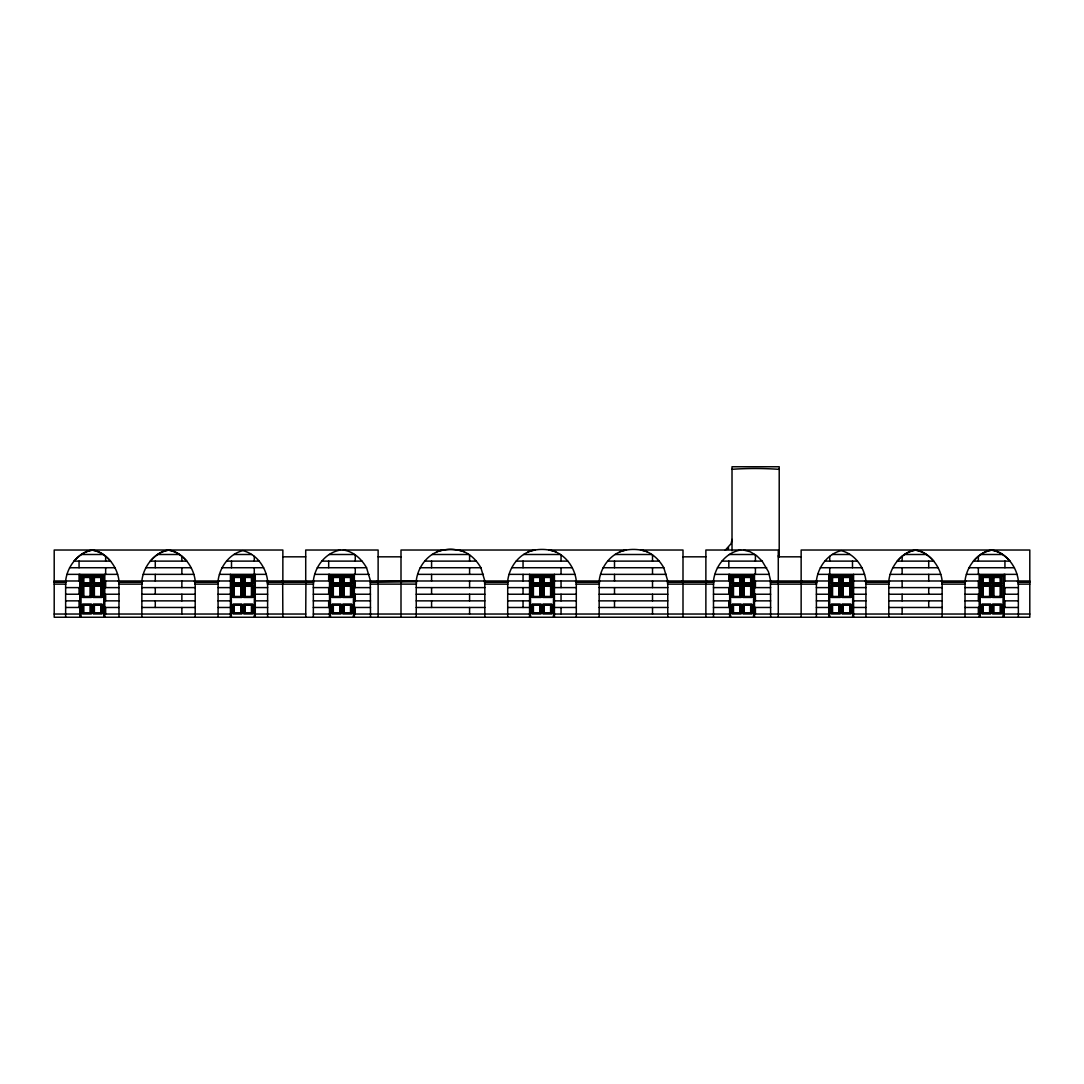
<?xml version="1.0" encoding="UTF-8"?>
<svg xmlns="http://www.w3.org/2000/svg" width="1084" height="1084" viewBox="0 0 1084 1084"><rect width="100%" height="100%" fill="white"/><g stroke="black" fill="none" stroke-linecap="round" stroke-linejoin="round"><path stroke-width="1.5" d="M65.636 580.983C67.14 566.688 77.736 552.691 92.303 550.171C106.882 552.691 117.478 566.688 118.983 580.983M141.855 580.983C143.359 566.688 153.955 552.691 168.535 550.171C183.101 552.691 193.697 566.688 195.201 580.983M313.344 580.983C314.861 566.471 325.769 552.379 340.593 550.022M416.242 580.983C417.76 566.471 428.668 552.379 443.478 550.022A42.208 42.208 0 0 1 457.597 550.022L534.94 550.022C520.13 552.379 509.223 566.471 507.705 580.983M599.167 580.983C600.685 566.471 611.593 552.379 626.403 550.022L549.06 550.022C563.87 552.379 574.777 566.471 576.295 580.983M713.489 580.983C715.006 566.471 725.914 552.379 740.738 550.022M888.799 580.983C890.303 566.688 900.899 552.691 915.465 550.171C930.045 552.691 940.641 566.688 942.145 580.983M965.017 580.983C966.521 566.688 977.118 552.691 991.697 550.171C1006.264 552.691 1016.86 566.688 1018.364 580.983M732.012 539.412L731.131 543.626L725.291 550.171M267.613 617.243L267.613 580.983C266.136 567.379 256.502 553.87 242.843 550.658C229.185 553.87 219.537 567.379 218.074 580.983L218.074 617.243M865.926 617.243L865.926 580.983C864.463 567.379 854.815 553.87 841.157 550.658C827.499 553.87 817.864 567.379 816.388 580.983L816.388 617.243M103.807 617.243L103.807 575.279L104.728 574.357L104.728 617.243M118.197 580.983L118.617 581.796L142.221 581.796L142.641 580.983M194.415 580.983L195.012 584.127L218.263 584.127L218.263 580.983M254.333 617.243L254.333 575.279L255.268 574.357L255.268 617.243M266.827 580.983L267.247 581.796L313.71 581.796L314.13 580.983M282.07 580.983L282.49 582.149M353.425 617.243L353.425 575.279L354.346 574.357L354.346 617.243M369.725 580.983L370.145 581.796L417.164 581.119M377.34 580.983L377.937 584.127M484.047 580.983L484.467 581.796L508.071 581.796L508.491 580.983M553.49 617.243L553.49 575.279L554.425 574.357L554.425 617.243M575.509 580.983L575.929 581.796L599.533 581.796L599.953 580.983M666.972 580.983L667.392 581.796L713.855 581.796L714.275 580.983M682.215 580.983L682.812 584.127M753.57 617.243L753.57 575.279L754.491 574.357L754.491 617.243M769.87 580.983L770.29 581.796L816.753 581.796L817.173 580.983M777.499 580.983L777.906 582.149M828.732 617.243L828.732 574.357L829.666 575.279L852.661 575.279L853.582 574.357L853.582 617.243M865.14 580.983L865.56 581.796L889.165 581.796L889.585 580.983M941.359 580.983L941.779 581.796L965.383 581.796L965.803 580.983M979.272 617.243L979.272 574.357L980.193 575.279L1003.188 575.279L1004.109 574.357L1004.109 617.243M1017.442 581.119L1018.174 584.127L1029.8 584.127M54.2 581.796L66.002 581.796L66.422 580.983M194.835 581.796L218.44 581.796L218.86 580.983M82.465 583.829L91.49 583.829L91.49 576.607L82.465 576.607L82.465 583.829L91.49 583.829M83.387 583.084L90.555 583.084L90.555 577.352L83.387 577.352L83.387 583.084L90.555 583.084M83.387 577.352L90.555 577.352M82.465 576.607L91.49 576.607M83.387 585.902L90.555 585.902L90.555 596.606L83.387 596.606L83.387 585.902L90.555 585.902M82.465 585.157L91.49 585.157L91.49 597.352L82.465 597.352L82.465 585.157L91.49 585.157M93.129 583.829L102.153 583.829L102.153 576.607L93.129 576.607L93.129 583.829L102.153 583.829M94.064 583.084L101.232 583.084L101.232 577.352L94.064 577.352L94.064 583.084L101.232 583.084M94.064 577.352L101.232 577.352M93.129 576.607L102.153 576.607M82.465 597.352L91.49 597.352M83.387 596.606L90.555 596.606M94.064 585.902L101.232 585.902L101.232 596.606L94.064 596.606L94.064 585.902L101.232 585.902M93.129 585.157L102.153 585.157L102.153 597.352L93.129 597.352L93.129 585.157L102.153 585.157M93.129 597.352L102.153 597.352M94.064 596.606L101.232 596.606M83.387 605.129L90.555 605.129L90.555 612.866L83.387 612.866L83.387 605.129L90.555 605.129M82.465 604.384L91.49 604.384L91.49 613.612L82.465 613.612L82.465 604.384L91.49 604.384M82.465 613.612L91.49 613.612M83.387 612.866L90.555 612.866M94.064 605.129L101.232 605.129L101.232 612.866L94.064 612.866L94.064 605.129L101.232 605.129M93.129 604.384L102.153 604.384L102.153 613.612L93.129 613.612L93.129 604.384L102.153 604.384M93.129 613.612L102.153 613.612M94.064 612.866L101.232 612.866M232.992 583.829L242.017 583.829L242.017 576.607L232.992 576.607L232.992 583.829L242.017 583.829M233.927 583.084L241.082 583.084L241.082 577.352L233.927 577.352L233.927 583.084L241.082 583.084M233.927 577.352L241.082 577.352M232.992 576.607L242.017 576.607M233.927 585.902L241.082 585.902L241.082 596.606L233.927 596.606L233.927 585.902L241.082 585.902M232.992 585.157L242.017 585.157L242.017 597.352L232.992 597.352L232.992 585.157L242.017 585.157M243.67 583.829L252.694 583.829L252.694 576.607L243.67 576.607L243.67 583.829L252.694 583.829M244.605 583.084L251.759 583.084L251.759 577.352L244.605 577.352L244.605 583.084L251.759 583.084M244.605 577.352L251.759 577.352M243.67 576.607L252.694 576.607M232.992 597.352L242.017 597.352M233.927 596.606L241.082 596.606M244.605 585.902L251.759 585.902L251.759 596.606L244.605 596.606L244.605 585.902L251.759 585.902M243.67 585.157L252.694 585.157L252.694 597.352L243.67 597.352L243.67 585.157L252.694 585.157M243.67 597.352L252.694 597.352M244.605 596.606L251.759 596.606M233.927 605.129L241.082 605.129L241.082 612.866L233.927 612.866L233.927 605.129L241.082 605.129M232.992 604.384L242.017 604.384L242.017 613.612L232.992 613.612L232.992 604.384L242.017 604.384M232.992 613.612L242.017 613.612M233.927 612.866L241.082 612.866M244.605 605.129L251.759 605.129L251.759 612.866L244.605 612.866L244.605 605.129L251.759 605.129M243.67 604.384L252.694 604.384L252.694 613.612L243.67 613.612L243.67 604.384L252.694 604.384M243.67 613.612L252.694 613.612M244.605 612.866L251.759 612.866M332.083 583.829L341.108 583.829L341.108 576.607L332.083 576.607L332.083 583.829L341.108 583.829M333.005 583.084L340.173 583.084L340.173 577.352L333.005 577.352L333.005 583.084L340.173 583.084M333.005 577.352L340.173 577.352M332.083 576.607L341.108 576.607M333.005 585.902L340.173 585.902L340.173 596.606L333.005 596.606L333.005 585.902L340.173 585.902M332.083 585.157L341.108 585.157L341.108 597.352L332.083 597.352L332.083 585.157L341.108 585.157M342.747 583.829L351.772 583.829L351.772 576.607L342.747 576.607L342.747 583.829L351.772 583.829M343.682 583.084L350.837 583.084L350.837 577.352L343.682 577.352L343.682 583.084L350.837 583.084M343.682 577.352L350.837 577.352M342.747 576.607L351.772 576.607M332.083 597.352L341.108 597.352M333.005 596.606L340.173 596.606M343.682 585.902L350.837 585.902L350.837 596.606L343.682 596.606L343.682 585.902L350.837 585.902M342.747 585.157L351.772 585.157L351.772 597.352L342.747 597.352L342.747 585.157L351.772 585.157M342.747 597.352L351.772 597.352M343.682 596.606L350.837 596.606M333.005 605.129L340.173 605.129L340.173 612.866L333.005 612.866L333.005 605.129L340.173 605.129M332.083 604.384L341.108 604.384L341.108 613.612L332.083 613.612L332.083 604.384L341.108 604.384M332.083 613.612L341.108 613.612M333.005 612.866L340.173 612.866M343.682 605.129L350.837 605.129L350.837 612.866L343.682 612.866L343.682 605.129L350.837 605.129M342.747 604.384L351.772 604.384L351.772 613.612L342.747 613.612L342.747 604.384L351.772 604.384M342.747 613.612L351.772 613.612M343.682 612.866L350.837 612.866M532.149 583.829L541.173 583.829L541.173 576.607L532.149 576.607L532.149 583.829L541.173 583.829M533.084 583.084L540.238 583.084L540.238 577.352L533.084 577.352L533.084 583.084L540.238 583.084M533.084 577.352L540.238 577.352M532.149 576.607L541.173 576.607M533.084 585.902L540.238 585.902L540.238 596.606L533.084 596.606L533.084 585.902L540.238 585.902M532.149 585.157L541.173 585.157L541.173 597.352L532.149 597.352L532.149 585.157L541.173 585.157M542.827 583.829L551.851 583.829L551.851 576.607L542.827 576.607L542.827 583.829L551.851 583.829M543.761 583.084L550.916 583.084L550.916 577.352L543.761 577.352L543.761 583.084L550.916 583.084M543.761 577.352L550.916 577.352M542.827 576.607L551.851 576.607M532.149 597.352L541.173 597.352M533.084 596.606L540.238 596.606M543.761 585.902L550.916 585.902L550.916 596.606L543.761 596.606L543.761 585.902L550.916 585.902M542.827 585.157L551.851 585.157L551.851 597.352L542.827 597.352L542.827 585.157L551.851 585.157M542.827 597.352L551.851 597.352M543.761 596.606L550.916 596.606M533.084 605.129L540.238 605.129L540.238 612.866L533.084 612.866L533.084 605.129L540.238 605.129M532.149 604.384L541.173 604.384L541.173 613.612L532.149 613.612L532.149 604.384L541.173 604.384M532.149 613.612L541.173 613.612M533.084 612.866L540.238 612.866M543.761 605.129L550.916 605.129L550.916 612.866L543.761 612.866L543.761 605.129L550.916 605.129M542.827 604.384L551.851 604.384L551.851 613.612L542.827 613.612L542.827 604.384L551.851 604.384M542.827 613.612L551.851 613.612M543.761 612.866L550.916 612.866M732.228 583.829L741.253 583.829L741.253 576.607L732.228 576.607L732.228 583.829L741.253 583.829M733.163 583.084L740.318 583.084L740.318 577.352L733.163 577.352L733.163 583.084L740.318 583.084M733.163 577.352L740.318 577.352M732.228 576.607L741.253 576.607M733.163 585.902L740.318 585.902L740.318 596.606L733.163 596.606L733.163 585.902L740.318 585.902M732.228 585.157L741.253 585.157L741.253 597.352L732.228 597.352L732.228 585.157L741.253 585.157M742.892 583.829L751.917 583.829L751.917 576.607L742.892 576.607L742.892 583.829L751.917 583.829M743.827 583.084L750.995 583.084L750.995 577.352L743.827 577.352L743.827 583.084L750.995 583.084M743.827 577.352L750.995 577.352M742.892 576.607L751.917 576.607M732.228 597.352L741.253 597.352M733.163 596.606L740.318 596.606M743.827 585.902L750.995 585.902L750.995 596.606L743.827 596.606L743.827 585.902L750.995 585.902M742.892 585.157L751.917 585.157L751.917 597.352L742.892 597.352L742.892 585.157L751.917 585.157M742.892 597.352L751.917 597.352M743.827 596.606L750.995 596.606M733.163 605.129L740.318 605.129L740.318 612.866L733.163 612.866L733.163 605.129L740.318 605.129M732.228 604.384L741.253 604.384L741.253 613.612L732.228 613.612L732.228 604.384L741.253 604.384M732.228 613.612L741.253 613.612M733.163 612.866L740.318 612.866M743.827 605.129L750.995 605.129L750.995 612.866L743.827 612.866L743.827 605.129L750.995 605.129M742.892 604.384L751.917 604.384L751.917 613.612L742.892 613.612L742.892 604.384L751.917 604.384M742.892 613.612L751.917 613.612M743.827 612.866L750.995 612.866M831.306 583.829L840.33 583.829L840.33 576.607L831.306 576.607L831.306 583.829L840.33 583.829M832.241 583.084L839.395 583.084L839.395 577.352L832.241 577.352L832.241 583.084L839.395 583.084M832.241 577.352L839.395 577.352M831.306 576.607L840.33 576.607M832.241 585.902L839.395 585.902L839.395 596.606L832.241 596.606L832.241 585.902L839.395 585.902M831.306 585.157L840.33 585.157L840.33 597.352L831.306 597.352L831.306 585.157L840.33 585.157M841.983 583.829L851.008 583.829L851.008 576.607L841.983 576.607L841.983 583.829L851.008 583.829M842.918 583.084L850.073 583.084L850.073 577.352L842.918 577.352L842.918 583.084L850.073 583.084M842.918 577.352L850.073 577.352M841.983 576.607L851.008 576.607M831.306 597.352L840.33 597.352M832.241 596.606L839.395 596.606M842.918 585.902L850.073 585.902L850.073 596.606L842.918 596.606L842.918 585.902L850.073 585.902M841.983 585.157L851.008 585.157L851.008 597.352L841.983 597.352L841.983 585.157L851.008 585.157M841.983 597.352L851.008 597.352M842.918 596.606L850.073 596.606M832.241 605.129L839.395 605.129L839.395 612.866L832.241 612.866L832.241 605.129L839.395 605.129M831.306 604.384L840.33 604.384L840.33 613.612L831.306 613.612L831.306 604.384L840.33 604.384M831.306 613.612L840.33 613.612M832.241 612.866L839.395 612.866M842.918 605.129L850.073 605.129L850.073 612.866L842.918 612.866L842.918 605.129L850.073 605.129M841.983 604.384L851.008 604.384L851.008 613.612L841.983 613.612L841.983 604.384L851.008 604.384M841.983 613.612L851.008 613.612M842.918 612.866L850.073 612.866M981.847 583.829L990.871 583.829L990.871 576.607L981.847 576.607L981.847 583.829L990.871 583.829M982.768 583.084L989.936 583.084L989.936 577.352L982.768 577.352L982.768 583.084L989.936 583.084M982.768 577.352L989.936 577.352M981.847 576.607L990.871 576.607M982.768 585.902L989.936 585.902L989.936 596.606L982.768 596.606L982.768 585.902L989.936 585.902M981.847 585.157L990.871 585.157L990.871 597.352L981.847 597.352L981.847 585.157L990.871 585.157M992.51 583.829L1001.535 583.829L1001.535 576.607L992.51 576.607L992.51 583.829L1001.535 583.829M993.445 583.084L1000.613 583.084L1000.613 577.352L993.445 577.352L993.445 583.084L1000.613 583.084M993.445 577.352L1000.613 577.352M992.51 576.607L1001.535 576.607M981.847 597.352L990.871 597.352M982.768 596.606L989.936 596.606M993.445 585.902L1000.613 585.902L1000.613 596.606L993.445 596.606L993.445 585.902L1000.613 585.902M992.51 585.157L1001.535 585.157L1001.535 597.352L992.51 597.352L992.51 585.157L1001.535 585.157M992.51 597.352L1001.535 597.352M993.445 596.606L1000.613 596.606M982.768 605.129L989.936 605.129L989.936 612.866L982.768 612.866L982.768 605.129L989.936 605.129M981.847 604.384L990.871 604.384L990.871 613.612L981.847 613.612L981.847 604.384L990.871 604.384M981.847 613.612L990.871 613.612M982.768 612.866L989.936 612.866M993.445 605.129L1000.613 605.129L1000.613 612.866L993.445 612.866L993.445 605.129L1000.613 605.129M992.51 604.384L1001.535 604.384L1001.535 613.612L992.51 613.612L992.51 604.384L1001.535 604.384M992.51 613.612L1001.535 613.612M993.445 612.866L1000.613 612.866M779.206 469.291L778.285 469.291A340.444 340.444 0 0 0 732.012 469.291M727.161 548.653L728.516 548.653L728.516 547.556M443.478 550.022L400.999 550.022L400.999 580.983M81.571 554.493L103.048 554.493M157.79 554.493L179.267 554.493M234.008 554.493L251.678 554.493M329.279 554.493L354.576 554.493M432.177 554.493L468.898 554.493M523.64 554.493L560.36 554.493M615.102 554.493L651.823 554.493M729.424 554.493L754.721 554.493M832.322 554.493L849.991 554.493M904.734 554.493L926.21 554.493M980.952 554.493L1002.429 554.493M778.285 555.699L779.206 555.699M282.856 556.824L305.715 556.824M378.126 556.824L400.999 556.824M683.001 556.824L705.874 556.824M778.271 556.824L801.144 556.824M74.146 561.119L110.473 561.119M150.364 561.119L186.692 561.119M226.583 561.119L259.103 561.119M321.799 561.119L361.988 561.119M424.698 561.119L476.323 561.119M516.16 561.119L567.786 561.119M607.623 561.119L659.248 561.119M721.944 561.119L762.147 561.119L768.461 571.715L770.656 580.983M824.897 561.119L857.417 561.119M897.308 561.119L933.636 561.119M973.527 561.119L1009.854 561.119M69.579 567.731L115.04 567.731M145.798 567.731L191.258 567.731M222.017 567.731L263.669 567.731M317.287 567.731L366.555 567.731L370.511 580.983M420.186 567.731L480.876 567.731L484.833 580.983M511.648 567.731L572.338 567.731M603.111 567.731L663.801 567.731L667.758 580.983M717.445 567.731L766.7 567.731M820.331 567.731L861.983 567.731M892.742 567.731L938.202 567.731M968.961 567.731L1014.421 567.731M67.045 574.357L117.573 574.357M143.264 574.357L193.792 574.357M219.483 574.357L266.203 574.357M314.753 574.357L369.102 574.357M417.652 574.357L483.423 574.357M509.114 574.357L574.886 574.357M600.577 574.357L666.348 574.357M714.898 574.357L769.247 574.357M817.797 574.357L864.517 574.357M890.208 574.357L940.736 574.357M966.427 574.357L1016.955 574.357M254.713 574.899L230.96 574.899L230.96 617.243M330.051 574.899L353.804 574.899M530.117 574.899L553.883 574.899L553.883 617.243M730.196 574.899L753.949 574.899L753.949 617.243M1003.567 574.899L979.814 574.899L979.814 617.243M79.891 617.243L79.891 574.357L80.812 575.279L103.807 575.279M230.418 617.243L230.418 574.357L231.339 575.279L254.333 575.279M329.509 617.243L329.509 574.357L330.43 575.279L353.425 575.279M529.575 617.243L529.575 574.357L530.51 575.279L553.49 575.279M729.654 617.243L729.654 574.357L730.575 575.279L753.57 575.279M54.2 580.983L79.891 580.983M104.728 580.983L230.418 580.983M255.268 580.983L329.509 580.983M354.346 580.983L529.575 580.983M554.425 580.983L729.654 580.983M754.491 580.983L828.732 580.983M853.582 580.983L979.272 580.983M1004.109 580.983L1029.8 580.983M1017.998 581.796L1029.8 581.796M54.2 582.149L66.002 581.796M194.835 582.149L218.44 581.796M816.753 582.149L770.29 581.796M865.56 582.149L889.165 581.796M1017.998 582.149L1029.8 582.149M54.2 584.127L65.826 584.127L65.826 582.149M370.322 584.127L416.432 584.127L416.432 582.149M770.467 584.127L816.577 584.127L816.577 580.983M65.636 587.609L79.891 587.609M104.728 587.609L118.983 587.609M141.855 587.609L195.201 587.609M218.074 587.609L230.418 587.609M255.268 587.609L267.613 587.609M313.344 587.609L329.509 587.609M354.346 587.609L370.511 587.609M416.242 587.609L484.833 587.609M507.705 587.609L529.575 587.609M554.425 587.609L576.295 587.609M599.167 587.609L667.758 587.609M713.489 587.609L729.654 587.609M754.491 587.609L770.656 587.609M816.388 587.609L828.732 587.609M853.582 587.609L865.926 587.609M888.799 587.609L942.145 587.609M965.017 587.609L979.272 587.609M1004.109 587.609L1018.364 587.609M65.636 594.235L79.891 594.235M104.728 594.235L118.983 594.235M141.855 594.235L195.201 594.235M218.074 594.235L230.418 594.235M255.268 594.235L267.613 594.235M313.344 594.235L329.509 594.235M354.346 594.235L370.511 594.235M416.242 594.235L484.833 594.235M507.705 594.235L529.575 594.235M554.425 594.235L576.295 594.235M599.167 594.235L667.758 594.235M713.489 594.235L729.654 594.235M754.491 594.235L770.656 594.235M816.388 594.235L828.732 594.235M853.582 594.235L865.926 594.235M888.799 594.235L942.145 594.235M965.017 594.235L979.272 594.235M1004.109 594.235L1018.364 594.235M65.636 600.861L79.891 600.861M104.728 600.861L118.983 600.861M141.855 600.861L195.201 600.861M218.074 600.861L230.418 600.861M255.268 600.861L267.613 600.861M313.344 600.861L329.509 600.861M354.346 600.861L370.511 600.861M416.242 600.861L484.833 600.861M507.705 600.861L529.575 600.861M554.425 600.861L576.295 600.861M599.167 600.861L667.758 600.861M713.489 600.861L729.654 600.861M754.491 600.861L770.656 600.861M816.388 600.861L828.732 600.861M853.582 600.861L865.926 600.861M888.799 600.861L942.145 600.861M965.017 600.861L979.272 600.861M1004.109 600.861L1018.364 600.861M65.636 607.474L79.891 607.474M104.728 607.474L118.983 607.474M141.855 607.474L195.201 607.474M218.074 607.474L230.418 607.474M255.268 607.474L267.613 607.474M313.344 607.474L329.509 607.474M354.346 607.474L370.511 607.474M416.242 607.474L484.833 607.474M507.705 607.474L529.575 607.474M554.425 607.474L576.295 607.474M599.167 607.474L667.758 607.474M713.489 607.474L729.654 607.474M754.491 607.474L770.656 607.474M816.388 607.474L828.732 607.474M853.582 607.474L865.926 607.474M888.799 607.474L942.145 607.474M965.017 607.474L979.272 607.474M1004.109 607.474L1018.364 607.474M54.2 614.032L80.433 614.032M104.186 614.032L230.96 614.032M254.713 614.032L305.729 614.032M313.344 614.032L330.051 614.032M353.804 614.032L530.117 614.032M553.883 614.032L730.196 614.032M753.949 614.032L829.287 614.032M853.04 614.032L979.814 614.032M1003.567 614.032L1029.8 614.032M743.407 550.022L750.223 551.77L756.564 555.604L762.201 561.173M663.801 567.731C658.828 559.046 650.766 551.39 640.522 550.022L683.001 550.022L683.001 580.983M457.597 550.022C467.841 551.39 475.903 559.046 480.876 567.731M343.262 550.022C353.519 551.39 361.568 559.046 366.555 567.731M801.93 580.983L801.51 582.149M706.66 580.983L706.24 582.149M401.785 580.983L401.365 582.149M306.501 580.983L306.094 582.149M1018.364 584.127L1018.364 617.243M1004.936 561.119L1004.936 567.731M1004.936 574.357L1004.936 580.983M1004.936 587.609L1004.936 594.235M1004.936 600.861L1004.936 607.474M1003.567 617.243L1003.703 574.777L979.679 574.777L979.679 617.243M1003.188 575.279L1003.188 617.243M1001.223 576.851L1001.223 583.585M1001.223 585.401L1001.223 597.108M1001.223 604.642L1001.223 613.368M1000.302 577.596L1000.302 582.84M1000.302 586.146L1000.302 596.349M1000.302 605.387L1000.302 612.623M993.757 577.596L993.757 582.84M993.757 586.146L993.757 596.349M993.757 605.387L993.757 612.623M992.822 576.851L992.822 583.585M992.822 585.401L992.822 597.108M992.822 604.642L992.822 613.368M990.559 576.851L990.559 583.585M990.559 585.401L990.559 597.108M990.559 604.642L990.559 613.368M989.624 577.596L989.624 582.84M989.624 586.146L989.624 596.349M989.624 605.387L989.624 612.623M983.08 577.596L983.08 582.84M983.08 586.146L983.08 596.349M983.08 605.387L983.08 612.623M982.158 576.851L982.158 583.585M982.158 585.401L982.158 597.108M982.158 604.642L982.158 613.368M980.193 575.279L980.193 617.243M978.351 556.349L978.351 561.119M978.351 567.731L978.351 574.357M978.351 580.983L978.351 587.609M978.351 594.235L978.351 600.861M978.351 607.474L978.351 614.032M965.383 581.796L941.779 581.796M965.207 582.149L965.207 584.127L941.955 584.127L941.955 582.149M965.017 584.127L965.017 617.243M942.145 584.127L942.145 617.243M928.717 561.119L928.717 567.731M928.717 574.357L928.717 580.983M928.717 587.609L928.717 594.235M928.717 600.861L928.717 607.474M902.132 556.349L902.132 561.119M902.132 567.731L902.132 574.357M902.132 580.983L902.132 587.609M902.132 594.235L902.132 600.861M902.132 607.474L902.132 614.032M888.988 582.149L888.988 584.127L865.737 584.127L865.737 580.983M888.799 584.127L888.799 617.243M853.162 617.243L853.162 574.777L829.152 574.777L829.152 617.243M853.04 617.243L853.04 574.899L829.287 574.899L829.287 617.243M852.498 561.119L852.498 567.731M852.661 575.279L852.661 617.243M850.696 576.851L850.696 583.585M850.696 585.401L850.696 597.108M850.696 604.642L850.696 613.368M849.761 577.596L849.761 582.84M849.761 586.146L849.761 596.349M849.761 605.387L849.761 612.623M843.23 577.596L843.23 582.84M843.23 586.146L843.23 596.349M843.23 605.387L843.23 612.623M842.295 576.851L842.295 583.585M842.295 585.401L842.295 597.108M842.295 604.642L842.295 613.368M840.019 576.851L840.019 583.585M840.019 585.401L840.019 597.108M840.019 604.642L840.019 613.368M839.097 577.596L839.097 582.84M839.097 586.146L839.097 596.349M839.097 605.387L839.097 612.623M832.553 577.596L832.553 582.84M832.553 586.146L832.553 596.349M832.553 605.387L832.553 612.623M831.618 576.851L831.618 583.585M831.618 585.401L831.618 597.108M831.618 604.642L831.618 613.368M829.721 556.349L829.721 561.119M829.721 567.731L829.721 574.357M829.666 575.279L829.666 617.243M801.333 582.149L801.333 584.127M801.144 580.983L801.144 550.022L1029.8 550.022L1029.8 617.243L54.2 617.243L54.2 550.022L282.856 550.022L282.856 580.983M801.144 584.127L801.144 617.243M779.206 557L779.206 466.757L732.012 466.757L732.012 550.808M778.285 580.983L778.271 550.022L705.874 550.022L705.874 580.983M778.285 584.127L778.285 617.243M778.082 582.149L778.082 584.127M770.467 582.149L770.656 617.243M755.413 554.913L755.413 561.119M755.413 567.731L755.413 574.357M755.413 580.983L755.413 587.609M755.413 594.235L755.413 600.861M755.413 607.474L755.413 614.032M754.085 617.243L754.085 574.777L730.06 574.777L730.196 617.243M751.619 576.851L751.619 583.585M751.619 585.401L751.619 597.108M751.619 604.642L751.619 613.368M750.684 577.596L750.684 582.84M750.684 586.146L750.684 596.349M750.684 605.387L750.684 612.623M744.139 577.596L744.139 582.84M744.139 586.146L744.139 596.349M744.139 605.387L744.139 612.623M743.204 576.851L743.204 583.585M743.204 585.401L743.204 597.108M743.204 604.642L743.204 613.368M740.941 576.851L740.941 583.585M740.941 585.401L740.941 597.108M740.941 604.642L740.941 613.368M740.006 577.596L740.006 582.84M740.006 586.146L740.006 596.349M740.006 605.387L740.006 612.623M733.475 577.596L733.475 582.84M733.475 586.146L733.475 596.349M733.475 605.387L733.475 612.623M732.54 576.851L732.54 583.585M732.54 585.401L732.54 597.108M732.54 604.642L732.54 613.368M730.575 575.279L730.575 617.243M728.827 561.119L728.827 567.731M728.827 574.357L728.827 580.983M728.827 587.609L728.827 594.235M728.827 600.861L728.827 607.474M713.855 581.796L667.392 581.796M713.679 582.149L713.679 584.127L667.568 584.127L667.568 582.149M713.489 584.127L713.489 617.243M706.063 582.149L706.063 584.127M705.874 584.127L705.874 617.243M683.001 584.127L683.001 617.243M667.758 584.127L667.758 617.243M652.514 554.913L652.514 561.119M652.514 567.731L652.514 574.357M652.514 580.983L652.514 587.609M652.514 594.235L652.514 600.861M652.514 607.474L652.514 614.032M614.506 561.119L614.506 567.731M614.506 574.357L614.506 580.983M614.506 587.609L614.506 594.235M614.506 600.861L614.506 607.474M599.533 581.796L575.929 581.796M599.357 582.149L599.357 584.127L576.105 584.127L576.105 582.149M599.167 584.127L599.167 617.243M576.295 584.127L576.295 617.243M561.051 554.913L561.051 561.119M561.051 567.731L561.051 574.357M561.051 580.983L561.051 587.609M561.051 594.235L561.051 600.861M561.051 607.474L561.051 614.032M554.005 617.243L554.005 574.777L529.995 574.777L530.117 617.243M551.539 576.851L551.539 583.585M551.539 585.401L551.539 597.108M551.539 604.642L551.539 613.368M550.604 577.596L550.604 582.84M550.604 586.146L550.604 596.349M550.604 605.387L550.604 612.623M544.073 577.596L544.073 582.84M544.073 586.146L544.073 596.349M544.073 605.387L544.073 612.623M543.138 576.851L543.138 583.585M543.138 585.401L543.138 597.108M543.138 604.642L543.138 613.368M540.862 576.851L540.862 583.585M540.862 585.401L540.862 597.108M540.862 604.642L540.862 613.368M539.927 577.596L539.927 582.84M539.927 586.146L539.927 596.349M539.927 605.387L539.927 612.623M533.396 577.596L533.396 582.84M533.396 586.146L533.396 596.349M533.396 605.387L533.396 612.623M532.461 576.851L532.461 583.585M532.461 585.401L532.461 597.108M532.461 604.642L532.461 613.368M530.51 575.279L530.51 617.243M523.044 561.119L523.044 567.731M523.044 574.357L523.044 580.983M523.044 587.609L523.044 594.235M523.044 600.861L523.044 607.474M508.071 581.796L484.467 581.796M507.895 582.149L507.895 584.127L484.643 584.127L484.643 582.149M507.705 584.127L507.705 617.243M484.833 584.127L484.833 617.243M469.589 554.913L469.589 561.119M469.589 567.731L469.589 574.357M469.589 580.983L469.589 587.609M469.589 594.235L469.589 600.861M469.589 607.474L469.589 614.032M431.581 561.119L431.581 567.731M431.581 574.357L431.581 580.983M431.581 587.609L431.581 594.235M431.581 600.861L431.581 607.474M416.608 581.796L370.145 581.796M416.242 584.127L416.242 617.243M401.188 582.149L401.188 584.127M400.999 584.127L400.999 617.243M378.126 580.983L378.126 550.022L305.715 550.022L305.729 580.983M378.126 584.127L378.126 617.243M370.322 582.149L370.511 617.243M355.267 554.913L355.267 561.119M355.267 567.731L355.267 574.357M355.267 580.983L355.267 587.609M355.267 594.235L355.267 600.861M355.267 607.474L355.267 614.032M353.804 617.243L353.94 574.777L329.915 574.777L330.051 617.243M351.46 576.851L351.46 583.585M351.46 585.401L351.46 597.108M351.46 604.642L351.46 613.368M350.525 577.596L350.525 582.84M350.525 586.146L350.525 596.349M350.525 605.387L350.525 612.623M343.994 577.596L343.994 582.84M343.994 586.146L343.994 596.349M343.994 605.387L343.994 612.623M343.059 576.851L343.059 583.585M343.059 585.401L343.059 597.108M343.059 604.642L343.059 613.368M340.796 576.851L340.796 583.585M340.796 585.401L340.796 597.108M340.796 604.642L340.796 613.368M339.861 577.596L339.861 582.84M339.861 586.146L339.861 596.349M339.861 605.387L339.861 612.623M333.316 577.596L333.316 582.84M333.316 586.146L333.316 596.349M333.316 605.387L333.316 612.623M332.382 576.851L332.382 583.585M332.382 585.401L332.382 597.108M332.382 604.642L332.382 613.368M330.43 575.279L330.43 617.243M328.682 561.119L328.682 567.731M328.682 574.357L328.682 580.983M328.682 587.609L328.682 594.235M328.682 600.861L328.682 607.474M313.71 581.796L267.247 581.796M313.533 582.149L313.533 584.127L267.423 584.127L267.423 580.983M313.344 584.127L313.344 617.243M305.918 582.149L305.729 617.243M282.667 582.149L282.856 617.243M254.848 617.243L254.848 574.777L230.838 574.777L230.838 617.243M254.279 556.349L254.279 561.119M254.279 567.731L254.279 574.357M252.382 576.851L252.382 583.585M252.382 585.401L252.382 597.108M252.382 604.642L252.382 613.368M251.447 577.596L251.447 582.84M251.447 586.146L251.447 596.349M251.447 605.387L251.447 612.623M244.903 577.596L244.903 582.84M244.903 586.146L244.903 596.349M244.903 605.387L244.903 612.623M243.981 576.851L243.981 583.585M243.981 585.401L243.981 597.108M243.981 604.642L243.981 613.368M241.705 576.851L241.705 583.585M241.705 585.401L241.705 597.108M241.705 604.642L241.705 613.368M240.77 577.596L240.77 582.84M240.77 586.146L240.77 596.349M240.77 605.387L240.77 612.623M234.239 577.596L234.239 582.84M234.239 586.146L234.239 596.349M234.239 605.387L234.239 612.623M233.304 576.851L233.304 583.585M233.304 585.401L233.304 597.108M233.304 604.642L233.304 613.368M231.502 561.119L231.502 567.731M231.339 575.279L231.339 617.243M195.201 584.127L195.201 617.243M181.868 556.349L181.868 561.119M181.868 567.731L181.868 574.357M181.868 580.983L181.868 587.609M181.868 594.235L181.868 600.861M181.868 607.474L181.868 614.032M155.283 561.119L155.283 567.731M155.283 574.357L155.283 580.983M155.283 587.609L155.283 594.235M155.283 600.861L155.283 607.474M142.221 581.796L118.617 581.796M142.045 582.149L142.045 584.127L118.793 584.127L118.793 582.149M141.855 584.127L141.855 617.243M118.983 584.127L118.983 617.243M105.649 556.349L105.649 561.119M105.649 567.731L105.649 574.357M105.649 580.983L105.649 587.609M105.649 594.235L105.649 600.861M105.649 607.474L105.649 614.032M104.321 617.243L104.321 574.777L80.297 574.777L80.297 617.243M104.186 617.243L104.186 574.899L80.433 574.899L80.433 617.243M101.842 576.851L101.842 583.585M101.842 585.401L101.842 597.108M101.842 604.642L101.842 613.368M100.92 577.596L100.92 582.84M100.92 586.146L100.92 596.349M100.92 605.387L100.92 612.623M94.376 577.596L94.376 582.84M94.376 586.146L94.376 596.349M94.376 605.387L94.376 612.623M93.441 576.851L93.441 583.585M93.441 585.401L93.441 597.108M93.441 604.642L93.441 613.368M91.178 576.851L91.178 583.585M91.178 585.401L91.178 597.108M91.178 604.642L91.178 613.368M90.243 577.596L90.243 582.84M90.243 586.146L90.243 596.349M90.243 605.387L90.243 612.623M83.698 577.596L83.698 582.84M83.698 586.146L83.698 596.349M83.698 605.387L83.698 612.623M82.777 576.851L82.777 583.585M82.777 585.401L82.777 597.108M82.777 604.642L82.777 613.368M80.812 575.279L80.812 617.243M79.064 561.119L79.064 567.731M79.064 574.357L79.064 580.983M79.064 587.609L79.064 594.235M79.064 600.861L79.064 607.474M65.636 584.127L65.636 617.243M528.138 551.77A42.208 42.208 0 0 1 555.862 551.77M619.601 551.77A42.208 42.208 0 0 1 647.324 551.77M436.676 551.77A42.208 42.208 0 0 1 464.399 551.77M973.473 561.173A81.097 39.688 90 0 1 991.684 550.157A81.097 39.688 90 0 1 1009.909 561.173M933.69 561.173A81.097 39.688 90 0 0 915.479 550.157A81.097 39.688 -90 0 0 897.254 561.173M74.091 561.173A81.097 39.688 90 0 1 92.303 550.157A81.097 39.688 90 0 1 110.527 561.173M150.31 561.173A81.097 39.688 90 0 1 168.521 550.157A81.097 39.688 90 0 1 186.746 561.173"/></g></svg>
